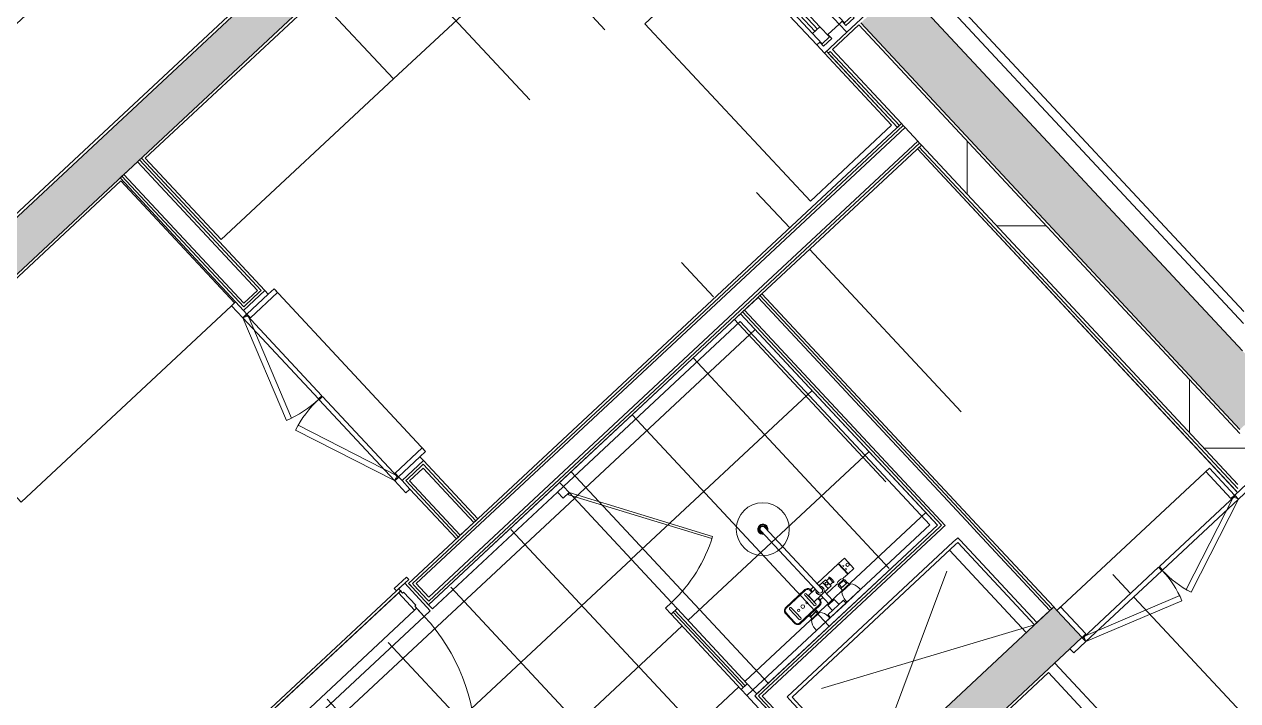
# Model space of a CAD drawing. Header units: millimetres. Extents: x -71377 to 516042, y -145869 to 441446.
# Drawn here: x 130022 to 134388, y 102139 to 104573 of the extents above; entities that cross this region are included whole.
import ezdxf

# ---------------------------------------------------------------- set-up
doc = ezdxf.new("R2010")
doc.units = ezdxf.units.MM
doc.header["$LTSCALE"] = 1000
doc.linetypes.add('_점선_S_', pattern=[1.6, 0.8, -0.8])
for name, color, linetype, lineweight in [('_ A-furn _', 6, 'Continuous', 5), ('A-door', 4, 'Continuous', 5), ('A-door-hdln', 8, 'Continuous', 5), ('A-ele-8', 8, 'Continuous', 5), ('A-fnsh', 5, 'Continuous', 5), ('A-fnsh-4', 4, 'Continuous', 5), ('A-furn', 6, 'Continuous', 5), ('A-glas', 5, 'Continuous', 5), ('A-hat', 251, 'Continuous', 5), ('A-insu', 251, 'Continuous', 5), ('A-wind', 4, 'Continuous', 5), ('A-wind-hdln', 8, 'Continuous', 5), ('A_cwall', 2, 'Continuous', 5), ('A_fnsh', 5, 'Continuous', 5), ('A_fnsh-4', 4, 'Continuous', 5), ('AA_발코니선', 4, '_점선_S_', 5), ('AA_오픈', 8, '_점선_S_', 5), ('AA_위생', 4, 'Continuous', 5), ('패밀리로 가져오기', 8, 'Continuous', 5)]:
    doc.layers.add(name, color=color, linetype=linetype, lineweight=lineweight)

# ---------------------------------------------------------------- blocks, each defined once
blk = doc.blocks.new('3D_수납가구 - 실선_ 대각선X-2428848-지반층 배치도')
at = {"layer": '_ A-furn _'}
for p, q in [((6.767919558114955e-14, 1049.999999999999), (500.0000000000005, 1049.999999999998)), ((0, 0), (6.767919558114955e-14, 1049.999999999999)), ((500.0000000000005, 1049.999999999998), (500.0000000000004, 0)), ((500.0000000000004, 0), (0, 0))]:
    blk.add_line(p, q, dxfattribs=at)
blk = doc.blocks.new('대장2_84A_1층_rvt-1-지반층 배치도')
at = {"layer": 'A-furn', "rotation": 133.0000012484756}
blk.add_blockref('3D_수납가구 - 실선_ 대각선X-2428848-지반층 배치도', (-132201.133573663, -162702.7847135678), dxfattribs=at)
blk = doc.blocks.new('3D_팬트리문 - _A_팬트리문_8X23-2183192-지반층 배치도')
at = {"layer": 'A-furn'}
for p, q in [((-24.12295168562667, 209.3080573302106), (-400.0000000000002, 72.49999999997092)), ((-393.1595971334881, 53.70614758425229), (-17.2825488191147, 190.514204914492)), ((-24.12295168562667, 209.3080573302106), (-17.28254881911468, 190.514204914492)), ((24.12295168562662, 209.3080573302312), (17.28254881911464, 190.5142049145126)), ((393.1595971334881, 53.70614758427283), (17.28254881911463, 190.5142049145126)), ((24.12295168562662, 209.3080573302312), (400.0000000000002, 72.49999999999157)), ((-460.0000000000002, 72.49999999999378), (-460.0000000000001, 52.49999999999527)), ((-401.0000000000143, 72.49999999999378), (-460.0000000000002, 72.49999999999378)), ((-460.0000000000001, 52.49999999999527), (-417.9999999999964, 52.49999999999527)), ((-418, 52.50000000000309), (-418, -52.49999999999687)), ((-400.0000000000002, 52.50000000000309), (-418, 52.50000000000309)), ((-401.0000000000143, 52.49999999999527), (-401.0000000000143, 72.49999999999378)), ((-2.000000000008276, 72.49999999999645), (-400.0000000000067, 72.49999999999648)), ((-400.0000000000067, 72.49999999999648), (-400.0000000000067, 55.50000000002271)), ((-400.0000000000002, 72.49999999997092), (-393.1595971334881, 53.70614758425229)), ((-400.0000000000067, 55.50000000002271), (-2.000000000008276, 55.50000000002271)), ((-382.0000000000002, 52.49999999999213), (-400.0000000000002, 52.49999999999213)), ((-400.0000000000002, -52.49999999999689), (-400.0000000000002, 52.50000000000309)), ((-382.0000000000002, -80.49999999999855), (-382.0000000000002, 52.49999999999213)), ((-2.000000000008276, 55.50000000002271), (-2.000000000008276, 72.49999999999645)), ((1.999999999991766, 72.49999999998906), (1.999999999991766, 55.5000000000249)), ((400.0000000000103, 72.49999999998907), (1.999999999991766, 72.49999999998906)), ((1.999999999991766, 55.5000000000249), (400.0000000000102, 55.50000000002488)), ((400.0000000000002, 52.49999999999889), (381.9999999999999, 52.49999999999893)), ((381.9999999999999, 52.49999999999893), (381.9999999999999, -80.49999999999679)), ((400.0000000000002, 72.49999999999157), (393.1595971334881, 53.70614758427283)), ((400.0000000000102, 55.50000000002488), (400.0000000000103, 72.49999999998907)), ((418, 52.49999999999145), (400.0000000000002, 52.49999999999145)), ((400.0000000000002, 52.49999999999145), (400.0000000000002, -52.49999999999687)), ((460.0000000000002, 72.50000000000308), (400.9999999999847, 72.50000000000308)), ((400.9999999999847, 72.50000000000308), (400.9999999999847, 52.50000000000096)), ((418, -52.49999999999683), (418, 52.49999999999145)), ((417.9999999999754, 52.50000000000096), (460.0000000000002, 52.50000000000096)), ((460.0000000000002, 52.50000000000096), (460.0000000000002, 72.50000000000308)), ((-418, -52.49999999999687), (-400.0000000000002, -52.49999999999689)), ((-400.0000000000002, -52.49999999999591), (-400.0000000000002, -80.49999999999858)), ((-400.0000000000002, -80.49999999999858), (-382.0000000000002, -80.49999999999855)), ((-400.0000000000002, -80.49999999999672), (400.0000000000002, -80.49999999999672)), ((381.9999999999999, -80.49999999999679), (400.0000000000002, -80.49999999999683)), ((400.0000000000002, -80.49999999999683), (400.0000000000002, -52.49999999999311)), ((400.0000000000002, -52.49999999999687), (418, -52.49999999999683))]:
    blk.add_line(p, q, dxfattribs=at)
for centre, radius, start, end in [((-400.0000000000103, 72.49999999999285), 400.0000000000021, 359.9999999999997, 19.99999999999577), ((399.999999999869, 72.49999999999022), 399.9999999998775, 160, 180)]:
    blk.add_arc(centre, radius, start, end, dxfattribs=at)
blk = doc.blocks.new('3D_세대_샤워부스문 - _A_샤워부스문_10x18-2140221-지반층 배치도')
at = {"layer": 'A-door'}
for p, q in [((83.34628195640356, 278.0717967697243), (87.34628195640352, 284.9999999999998)), ((551.0000000000006, 8.07179676972455), (83.34628195640356, 278.0717967697243)), ((555.0000000000006, 14.99999999999994), (87.34628195640349, 284.9999999999998)), ((551.0000000000006, 8.07179676972455), (555.0000000000006, 14.99999999999994))]:
    blk.add_line(p, q, dxfattribs=at)
at = {"layer": 'A-door-hdln'}
blk.add_arc((555.0000000000006, 14.99999999999994), 539.9999999999997, 150.0000000000001, 180, dxfattribs=at)
at = {"layer": 'AA_위생'}
for p, q in [((-384.9999999999988, 14.99999999999997), (-414.9999999999989, 14.99999999999997)), ((-414.9999999999989, 14.99999999999997), (-414.9999999999989, -14.99999999999997)), ((-384.9999999999988, -15.00000000000001), (-384.9999999999988, 14.99999999999997)), ((-384.9999999999993, 4.100726368502299), (-14.99999999999997, 4.100726368502327)), ((-384.9995698269572, 14.99999999999997), (-15.00000000000823, 15)), ((15.00000000000002, 15), (-15.00000000000001, 15)), ((-15.00000000000001, 15), (-15.00000000000002, -15)), ((15.00000000000001, -15), (15.00000000000002, 15)), ((585.0000000000005, 15.00000000000001), (555.0000000000005, 14.99999999999997)), ((555.0000000000005, 14.99999999999997), (555.0000000000005, -15.00000000000001)), ((585.0000000000005, -14.99999999999997), (585.0000000000005, 15.00000000000001)), ((-414.9999999999989, -14.99999999999997), (-384.9999999999988, -15.00000000000001)), ((-384.9999999999993, -4.100726368499727), (-14.99999999999997, -4.100726368499701)), ((-384.9995698269572, -14.99999999999997), (-15.00000000000823, -15)), ((-15.00000000000002, -15), (15.00000000000001, -15)), ((555.0000000000005, -15.00000000000001), (585.0000000000005, -14.99999999999997))]:
    blk.add_line(p, q, dxfattribs=at)
blk = doc.blocks.new('2D_세대_샤워수전_레인형_ - 샤워수전_레인형__dwg-1840169-지반층 배치도')
at = {"layer": '패밀리로 가져오기'}
for p, q in [((-11.30000000001743, 402.7209829994827), (-11.30000000001743, 394.3513951962814)), ((11.2999999999884, 402.7209829994827), (11.29999999998836, 394.3513951962814)), ((132.3336640830094, 135.8981898803904), (37.33366408306757, 135.8981898803904)), ((132.3336640830094, 132.8981898803904), (37.33366408306755, 132.8981898803904)), ((-57.08702653672662, 109.3981898803904), (-55.36840286268851, 109.3981898803904)), ((-54.38238956552231, 87.23152321338421), (-54.3823895655223, 106.5648565468728)), ((-52.41036297110257, 106.8981898803904), (-40.99999999999999, 106.8981898803904)), ((-41, 82.39818988039045), (-40.99999999999999, 111.3981898803904)), ((-40.50000000000001, 111.8981898803904), (-9.449999999924318, 111.8981898803904)), ((-38.99999999999999, 97.56949525178061), (-38.99999999999999, 99.56949525186792)), ((-28.99999999999999, 99.56949525186792), (-28.99999999999999, 97.56949525178061)), ((-13.99999999999999, 103.5502572282858), (-14, 90.24612253249506)), ((22.3670345360006, 121.8981898803904), (9.500000000000014, 121.8981898803904)), ((14, 103.5502572282858), (14.00000000000002, 90.24612253249506)), ((22.33366408306756, 120.8981898803904), (22.33366408306757, 111.8981898803904)), ((25.33366408300934, 120.8981898803904), (25.33366408300935, 111.8981898803904)), ((-61.90114543359959, 65.70000000018626), (-89.90114543371601, 65.70000000018626)), ((-88.79376077602501, 66.89664543507388), (-62.35276077591697, 66.89664543507388)), ((-88.79376077602501, 65.89664543507388), (-62.35276077591698, 65.89664543507388)), ((-86.85114543361124, 51.39999999987777), (-86.85114543361124, 65.70000000018626)), ((-85.85114543361122, 50.39999999987777), (-85.85114543361124, 51.39999999987778)), ((-65.85114543361125, 50.39999999987778), (-65.85114543361124, 51.39999999987778)), ((-64.85114543361124, 51.39999999987777), (-64.85114543361124, 65.70000000018625)), ((-9.499999999999993, 71.89818988039043), (-58.35276077591696, 71.89818988039042)), ((-57.08702653672662, 84.39818988039043), (-55.36840286268851, 84.39818988039043)), ((-52.41036297110259, 86.89818988039042), (-40.99999999999999, 86.89818988039042)), ((-9.499999999999998, 38.5), (-9.500000000000002, 84.65074116628968)), ((9.500000000000004, 38.5), (9.500000000000005, 84.65074116628968)), ((22.36703453600058, 71.89818988039042), (9.500000000000002, 71.89818988039043)), ((22.33366408306756, 72.89818988039042), (22.33366408306756, 81.89818988039042)), ((25.33366408300936, 72.89818988039042), (25.33366408300936, 81.89818988039043)), ((132.3336640830094, 60.89818988039043), (37.33366408306756, 60.8981898803904)), ((132.3336640830094, 57.89818988039043), (37.33366408306757, 57.8981898803904)), ((63.14885456638876, 51.39999999987775), (63.14885456638876, 57.89818988039041)), ((64.14885456638876, 50.39999999987776), (64.14885456638876, 51.39999999987775)), ((84.14885456638876, 50.39999999987776), (84.14885456638876, 51.39999999987776)), ((85.14885456638876, 51.39999999987776), (85.14885456638875, 57.89818988039041)), ((-97.05114543371019, 40.00000000000001), (-54.651145433716, 40)), ((37.00000000000001, 14), (-37, 13.99999999999999)), ((95.34885456628399, 39.99999999999999), (52.94885456628981, 39.99999999999999))]:
    blk.add_line(p, q, dxfattribs=at)
at = {"layer": '패밀리로 가져오기', "flags": 128}
for points in [[(-9.49999999999999, 96.89818988039043), (-9.500000000000005, 156.4406407167844), (-9.500000000000005, 398.536189097882)], [(9.500000000000005, 96.89818988039042), (9.49999999999999, 156.4406407167844), (9.500000000000039, 398.536189097882)], [(-9.49999999999998, 121.8981898803904), (-113.3511454336112, 121.8981898803904), (-113.3511454336112, 71.89818988039043), (-92.79376077611232, 71.89818988039043)], [(-9.449999999924326, 81.89818988039042), (-26.99999999999999, 81.8981898803904), (-27, 111.8981898803904)], [(9.499999999999998, 111.8981898803904), (43.01499999998487, 111.8981898803904), (43.01499999998489, 81.89818988039042), (9.50000000000001, 81.8981898803904)], [(43.83366408300935, 71.89818988039042), (43.83366408300936, 96.89818988039043), (43.83366408300937, 121.8981898803904)], [(51.83366408300936, 71.89818988039042), (51.83366408300935, 96.89818988039042), (51.83366408300937, 121.8981898803904)], [(117.8336640830676, 71.8981898803904), (117.8336640830676, 96.89818988039042), (117.8336640830676, 121.8981898803904)], [(125.8336640830094, 71.8981898803904), (125.8336640830094, 96.89818988039042), (125.8336640830094, 121.8981898803904)], [(144.3336640830676, 72.8981898803904), (144.3336640830676, 96.89818988039042), (144.3336640830676, 120.8981898803904)], [(147.3336640830094, 72.8981898803904), (147.3336640830094, 96.89818988039043), (147.3336640830094, 120.8981898803904)], [(-91.85114543361125, 40.00000000000001), (-91.85114543361125, 50.39999999987778), (-59.85114543361124, 50.39999999987777), (-59.85114543361123, 40.00000000000001)], [(-88.79376077602501, 65.70000000018625), (-88.79376077602501, 67.89664543507388), (-62.35276077591698, 67.89664543507388), (-62.35276077591698, 65.70000000018626)], [(-29, 81.89818988039042), (-26.99999999999999, 81.8981898803904), (-40.5, 81.89818988039042)], [(90.14885456638876, 57.89818988039042), (90.14885456638876, 51.39999999987776), (58.14885456638877, 51.39999999987777), (58.14885456638876, 57.89818988039041)], [(90.14885456638876, 39.99999999999999), (90.14885456638876, 50.39999999987776), (58.14885456638877, 50.39999999987777), (58.14885456638876, 39.99999999999999)], [(-108.8511454336112, 8), (-108.8511454336112, 0), (-42.85114543361124, 0), (-42.85114543361124, 8.000000000000007)], [(38, 13), (38, 0), (-38, 0), (-38, 13)], [(16, 14), (16, 38.5), (-16, 38.5), (-16, 14)], [(107.1488545663888, 7.999999999999992), (107.1488545663888, 0), (41.14885456638876, 0), (41.14885456638876, 7.999999999999994)]]:
    blk.add_lwpolyline(points, dxfattribs=at)
for points in [[(-114.8511454336113, 71.89818988039042), (-114.8511454336113, 121.8981898803904), (-143.3511454336112, 121.8981898803904), (-143.3511454336112, 71.89818988039043)], [(-122.2066063033999, 102.8981898803904), (-121.2066063033999, 106.8981898803904), (-120.2066063035163, 102.8981898803904)], [(-122.2066063033999, 90.89818988039043), (-121.2066063033999, 86.89818988039043), (-120.2066063035163, 90.89818988039043)], [(-91.85114543361125, 64.20000000018626), (-91.85114543361125, 51.39999999987778), (-59.85114543361124, 51.39999999987778), (-59.85114543361124, 64.20000000018628), (-61.35114543361123, 65.70000000018625), (-90.35114543361125, 65.70000000018626)]]:
    blk.add_lwpolyline(points, close=True, dxfattribs=at)
at = {"layer": '패밀리로 가져오기'}
for centre, radius in [((0, 398.536189097882), 95.25000000000013), ((-135.8999999999942, 96.89818988039045), 5.999999999999983), ((-33.99999999999999, 99.56949525186793), 4.999999999999985), ((64.83366408300935, 96.89818988039043), 4.000000000000017), ((84.83366408300935, 96.89818988039043), 6.500000000000015), ((104.8336640830094, 96.89818988039043), 4)]:
    blk.add_circle(centre, radius, dxfattribs=at)
for centre, radius, start, end in [((0, 398.536189097882), 18.19999999999983, 301.4650270673162, 238.5349729326834), ((0, 398.536189097882), 17.49999999999998, 302.8783495663758, 237.1216504336238), ((0, 398.536189097882), 15.30000000000021, 308.3829858277738, 231.6170141722258), ((0, 398.536189097882), 12.04999999999929, 322.0345389630933, 217.9654610369061), ((0, 398.536189097882), 9.500000000001839, 1.717499527990299e-13, 180.0000000000005), ((37.33366408306756, 120.8981898803904), 14.99999999999997, 89.9999999999999, 180.0000000000001), ((37.33366408306756, 120.8981898803904), 11.99999999999999, 90.00000000000001, 180.0000000000001), ((132.3336640830094, 120.8981898803904), 15.00000000000002, 359.9999999999996, 90.00000000000006), ((132.3336640830094, 120.8981898803904), 12.00000000000004, 359.9999999999996, 90.0000000000001), ((-116.3521201349213, 121.4142662723898), 3.000974701191495, 300.0000000112149, 0), ((3.837106612802019, 96.89818988039043), 62.99999999999998, 169.310655567037, 190.6893444329626), ((-57.08702653672661, 108.3981898803904), 0.9999999999999991, 90.0000000000002, 169.3106555670361), ((-55.36840286268851, 108.3981898803904), 1.000000000000002, 9.594068217683, 90), ((-52.41036297110259, 108.8981898803904), 2, 189.5940682176832, 270.0000000000002), ((-40.5, 111.3981898803904), 0.4999999999999915, 90.0000000000004, 180.0000000000004), ((-33.99999999999999, 97.56949525178061), 4.999999999999886, 180.0000000000003, 359.9999999999996), ((0, 96.89818988039043), 15.50000000000069, 127.7997224254523, 52.20027757454736), ((0, 96.89818988039043), 9.500000000000021, 180.0000000000004, 359.9999999999996), ((47.83366408300938, 121.8981898803904), 3.999999999999993, 0, 180), ((121.8336640830676, 121.8981898803904), 3.99999999999998, 359.9999999999994, 180.0000000000002), ((-116.3521201349213, 72.38211348789629), 3.000974701191495, 0, 59.99999998878535), ((-92.79376077611232, 67.89818988039043), 3.999999999999993, 359.9999999999996, 89.9999999999999), ((-75.57837394121454, 50.88423799347949), 25.64525022496746, 58.48632316222375, 120.9379798025123), ((-58.35276077591696, 67.89818988039042), 4, 90.00000000000001, 180), ((-57.08702653672662, 85.39818988039042), 1.000000000000004, 190.6893444329631, 270.0000000000009), ((-55.36840286268852, 85.39818988039042), 0.9999999999999966, 269.9999999999998, 350.4059317823167), ((-52.41036297110259, 84.89818988039042), 1.999999999999993, 89.9999999999998, 170.405931782317), ((-40.5, 82.39818988039043), 0.5, 180, 269.9999999999996), ((37.33366408306757, 72.89818988039042), 15.00000000000001, 180.0000000000003, 270.0000000000001), ((37.33366408306757, 72.89818988039042), 12.00000000000003, 180.0000000000003, 270), ((47.83366408300936, 71.89818988039042), 4.000000000000001, 180.0000000000001, 359.9999999999996), ((121.8336640830676, 71.8981898803904), 4.000000000000007, 180.0000000000003, 359.9999999999996), ((132.3336640830094, 72.89818988039042), 15, 269.9999999999999, 5.724998426634331e-14), ((132.3336640830094, 72.89818988039042), 11.99999999999997, 269.9999999999999, 0), ((-51.65353735370444, 5.084007020574064), 57.27189000825901, 142.4355662199818, 177.0815288274644), ((-100.048753513518, 5.084007020574068), 57.27189000825894, 2.918471172535622, 37.56443378001811), ((-37, 13), 0.9999999999999978, 89.9999999999998, 180.0000000000002), ((37, 13), 0.9999999999999957, 359.9999999999996, 89.9999999999999), ((98.34646264629555, 5.084007020574052), 57.271890008259, 142.4355662199818, 177.0815288274644), ((49.95124648648198, 5.08400702057406), 57.27189000825894, 2.918471172535612, 37.5644337800181)]:
    blk.add_arc(centre, radius, start, end, dxfattribs=at)
blk = doc.blocks.new('2D_세대_샤워수전_레인형_ - 2D_세대_샤워수전_레인형_-1840170-지반층 배치도')
blk.add_blockref('2D_세대_샤워수전_레인형_ - 샤워수전_레인형__dwg-1840169-지반층 배치도', (0, 0))
blk = doc.blocks.new('3D_수납가구 - 실선_ 대각선X-2308846-지반층 배치도')
at = {"layer": '_ A-furn _'}
for p, q in [((6.767919558114955e-14, 1049.999999999935), (600.0000000000015, 1049.999999999935)), ((600.0000000000015, 1049.999999999935), (600.0000000000015, -3.383959779057477e-14)), ((0, 0), (0, 1034.99999999521)), ((600.0000000000015, -3.383959779057477e-14), (0, 0))]:
    blk.add_line(p, q, dxfattribs=at)
blk = doc.blocks.new('3D_수납가구 - 실선_ 대각선X-2308847-지반층 배치도')
at = {"layer": '_ A-furn _'}
for p, q in [((0, 847.5000000000068), (399.9999999999999, 847.5000000000069)), ((0, 0), (0, 847.5000000000068)), ((399.9999999999999, 847.5000000000069), (399.9999999999999, 0)), ((400, 0), (0, 0))]:
    blk.add_line(p, q, dxfattribs=at)
blk = doc.blocks.new('3D_수납가구 - 실선_ 대각선X-V24-지반층 배치도')
at = {"layer": '_ A-furn _'}
for p, q in [((-6.767919558114955e-14, 872.5000000000201), (399.9999999999999, 872.5000000000202)), ((0, 0), (-6.767919558114955e-14, 872.5000000000201)), ((399.9999999999999, 872.5000000000202), (399.9999999999999, 517.5000000049671)), ((400, 0), (0, 0))]:
    blk.add_line(p, q, dxfattribs=at)
blk = doc.blocks.new('3D_수납가구 - 실선_ 대각선X-2308849-지반층 배치도')
at = {"layer": '_ A-furn _'}
for p, q in [((6.767919558114955e-14, 797.4999999999825), (399.9999999999999, 797.4999999999825)), ((0, 0), (6.767919558114955e-14, 797.4999999999825)), ((399.9999999999999, 797.4999999999825), (399.9999999999999, 0)), ((400, 0), (0, 0))]:
    blk.add_line(p, q, dxfattribs=at)
blk = doc.blocks.new('3D_주방_아일랜드식탁 - _A_주방_아일랜드_11X7-1959760-지반층 배치도')
at = {"layer": 'A-furn'}
for p, q in [((-348.8351833566197, 163.4132399146711), (751.16481664338, 163.4130656329214)), ((-348.8351833566197, -536.5868153540558), (-348.8351833566197, 163.4132399146711)), ((751.16481664338, 163.4130656329214), (751.16481664338, -536.5868153540557)), ((751.16481664338, -536.5868153540557), (-348.8351833566197, -536.5868153540558))]:
    blk.add_line(p, q, dxfattribs=at)
blk = doc.blocks.new('세대외여닫이문 - _A_ABS_7_5X21_욕실2-2322978-지반층 배치도')
at = {"layer": 'A-door'}
for p, q in [((-395.0000000000334, 74.4999999999901), (-335.0000000000362, 74.49999999999031)), ((-395.0000000000333, 62.49999999999012), (-395.0000000000334, 74.4999999999901)), ((-335.0000000000361, 62.49999999999029), (-395.0000000000333, 62.49999999999012)), ((-375.0000000000083, 62.49999999999005), (-345.0000000000246, 62.49999999999007)), ((-375.0000000000083, -72.50000000000986), (-375.0000000000083, 62.49999999999005)), ((-345.0000000000246, 62.49999999999007), (-345.0000000000246, 42.49999999996983)), ((-345.0000000000247, 42.49999999996912), (-345.0000000000247, 52.49999999996742)), ((-345.0000000000247, 52.49999999996742), (-335.0000000000133, 52.49999999996744)), ((-335.0000000000362, 74.49999999999031), (-335.0000000000361, 62.49999999999029)), ((-335.0000000000133, 52.49999999996744), (-335.0000000000133, -32.50000000000955)), ((334.9999999999766, 74.49999999999244), (394.9999999999793, 74.49999999999264)), ((334.9999999999767, 62.49999999999248), (334.9999999999766, 74.49999999999244)), ((394.9999999999793, 62.49999999999266), (334.9999999999767, 62.49999999999248)), ((334.9999999999918, 52.49999999996742), (344.9999999999886, 52.49999999996742)), ((334.9999999999918, -32.50000000000955), (334.9999999999918, 52.49999999996742)), ((344.9999999999886, 62.49999999999005), (374.9999999999916, 62.49999999999005)), ((344.9999999999886, 42.49999999996782), (344.9999999999886, 62.49999999999005)), ((344.9999999999886, 52.49999999996742), (344.9999999999886, 42.49999999996744)), ((374.9999999999916, 62.49999999999005), (374.9999999999916, -72.50000000000988)), ((374.9999999999916, 52.49999999994211), (419.9999999999917, 52.49999999994211)), ((374.9999999999916, -72.50000000000988), (374.9999999999916, 52.49999999994211)), ((394.9999999999793, 74.49999999999264), (394.9999999999793, 62.49999999999266)), ((-350.0000000000221, 42.49999999996983), (-350.0000000000221, -22.50000000002964)), ((-345.0000000000246, 42.49999999996983), (-350.0000000000221, 42.49999999996983)), ((-350.0000000000214, 42.49999999996912), (-345.0000000000247, 42.49999999996912)), ((-350.0000000000214, -22.50000000002967), (-350.0000000000214, 42.49999999996912)), ((344.9999999999886, 42.49999999996744), (349.9999999999886, 42.49999999996743)), ((349.9999999999882, 42.4999999999678), (344.9999999999886, 42.49999999996782)), ((349.9999999999886, 42.49999999996743), (349.9999999999886, -22.50000000002967)), ((349.9999999999882, -22.5000000000297), (349.9999999999882, 42.4999999999678)), ((-350.0000000000221, -22.50000000002964), (-345.0000000000246, -22.50000000002957)), ((-345.0000000000247, -22.50000000002964), (-350.0000000000214, -22.50000000002967)), ((-345.0000000000246, -22.50000000002957), (-345.0000000000247, -72.50000000000985)), ((-345.0000000000247, -32.50000000000956), (-345.0000000000247, -22.50000000002964)), ((-335.0000000000133, -32.50000000000955), (-345.0000000000247, -32.50000000000956)), ((344.9999999999886, -32.50000000000953), (334.9999999999918, -32.50000000000955)), ((344.9999999999887, -22.50000000002964), (344.9999999999886, -32.50000000000953)), ((349.9999999999886, -22.50000000002967), (344.9999999999887, -22.50000000002964)), ((344.9999999999887, -22.50000000002964), (349.9999999999882, -22.5000000000297)), ((344.9999999999886, -72.50000000000986), (344.9999999999887, -22.50000000002964)), ((-345.0000000000247, -72.50000000000985), (-375.0000000000083, -72.50000000000986)), ((305.1522120763183, -69.01377029010321), (245.0147495804331, -756.3881119734076)), ((344.9999999999881, -72.50000000000956), (284.8625375041028, -759.874341683314)), ((305.1522120763183, -69.01377029010321), (344.9999999999881, -72.50000000000956)), ((374.9999999999916, -72.50000000000988), (344.9999999999886, -72.50000000000986)), ((419.9999999999917, -72.50000000000988), (374.9999999999916, -72.50000000000988)), ((245.0147495804331, -756.3881119734076), (284.8625375041028, -759.874341683314))]:
    blk.add_line(p, q, dxfattribs=at)
at = {"layer": 'A-door-hdln'}
for p, q in [((-345.0000000000246, 42.49999999996983), (-345.0000000000246, 62.49999999999007)), ((-335.0000000000133, 52.49999999996744), (-345.0000000000247, 52.49999999996742)), ((-335.0000000000361, 62.49999999999278), (334.9999999999767, 62.49999999999276)), ((-335.0000000000136, 52.49999999996746), (334.9999999999917, 52.49999999996742)), ((344.9999999999886, 52.49999999996742), (334.9999999999918, 52.49999999996742)), ((344.9999999999886, 62.49999999999007), (344.9999999999886, 42.49999999996782)), ((344.9999999999886, 42.49999999996744), (344.9999999999886, 52.49999999996742)), ((419.9999999999917, -72.50000000000988), (374.9999999999916, 52.49999999994215)), ((-350.0000000000221, 42.49999999996983), (-345.0000000000246, 42.49999999996983)), ((-345.0000000000247, 42.49999999996912), (-350.0000000000214, 42.49999999996912)), ((349.9999999999886, 42.49999999996743), (344.9999999999886, 42.49999999996744)), ((344.9999999999886, 42.49999999996782), (349.9999999999882, 42.4999999999678)), ((-345.0000000000246, -22.50000000002957), (-350.0000000000221, -22.50000000002964)), ((-350.0000000000214, -22.50000000002967), (-345.0000000000247, -22.50000000002964)), ((-345.0000000000246, -32.50000000000953), (-345.0000000000246, -22.50000000002957)), ((-345.0000000000247, -22.50000000002964), (-345.0000000000247, -32.50000000000956)), ((-345.0000000000247, -72.50000000000988), (-345.0000000000247, -32.50000000000956)), ((-345.0000000000247, -32.50000000000956), (-335.0000000000133, -32.50000000000955)), ((-335.0000000000139, -32.49999999999351), (334.9999999999916, -32.49999999999349)), ((334.9999999999918, -32.50000000000955), (344.9999999999886, -32.50000000000953)), ((344.9999999999887, -22.50000000002964), (349.9999999999886, -22.50000000002967)), ((344.9999999999886, -32.50000000000953), (344.9999999999887, -22.50000000002964)), ((344.9999999999887, -22.50000000002964), (344.9999999999886, -32.50000000000953)), ((349.9999999999882, -22.5000000000297), (344.9999999999887, -22.50000000002964)), ((344.9999999999886, -32.50000000000953), (344.9999999999886, -72.50000000000986)), ((-345.0000000000246, -72.50000000000607), (344.9999999999886, -72.50000000000608)), ((192.2155271147412, -671.4631915612084), (207.90356080932, -492.1481459046944)), ((207.90356080932, -492.1481459046944), (227.8274547711548, -493.8912607596475)), ((227.8274547711548, -493.8912607596475), (213.8825359315292, -653.2824124543267)), ((347.370818542164, -504.3499498893667), (333.4258997025385, -663.741101584046)), ((367.2947125039989, -506.0930647443199), (347.370818542164, -504.3499498893667)), ((351.6066788094202, -685.4081104008338), (367.2947125039989, -506.0930647443197)), ((213.8825359315292, -653.2824124543267), (243.7683768742816, -655.8970847367564)), ((240.2821471643752, -695.7448726604264), (245.5114917292347, -635.9731907749217)), ((245.5114917292347, -635.9731907749217), (255.4734387101522, -636.8447482023984)), ((255.4734387101523, -636.8447482023983), (250.2440941452927, -696.6164300879028)), ((295.3212266338219, -640.3309779123045), (290.0918820689624, -700.1026597978092)), ((305.2831736147394, -641.2025353397812), (295.3212266338219, -640.3309779123047)), ((300.0538290498799, -700.974217225286), (305.2831736147393, -641.2025353397811)), ((242.0252620193285, -675.8209786985913), (192.2155271147412, -671.4631915612082)), ((250.2440941452927, -696.6164300879028), (240.2821471643752, -695.7448726604264)), ((301.796943904833, -681.0503232634509), (351.6066788094202, -685.4081104008338)), ((333.4258997025385, -663.741101584046), (303.5400587597861, -661.1264293016162)), ((290.0918820689624, -700.1026597978092), (300.0538290498799, -700.974217225286))]:
    blk.add_line(p, q, dxfattribs=at)
blk.add_arc((344.9999999999881, -72.50000000000969), 690.0000000000007, 179.9999999999999, 264.9999999999996, dxfattribs=at)
blk = doc.blocks.new('3D_팬트리문 - _A_팬트리문_7_5X23-2145589-지반층 배치도')
at = {"layer": 'A-furn'}
for p, q in [((-22.61526720527485, 198.2575537470681), (-375.0000000000001, 69.99999999996842)), ((-368.1595971334881, 51.20614758424975), (-15.77486433876283, 179.4637013313495)), ((-22.61526720527485, 198.2575537470681), (-15.77486433876288, 179.4637013313495)), ((22.6152672052749, 198.2575537470894), (15.77486433876293, 179.4637013313707)), ((368.1595971334881, 51.20614758427104), (15.7748643387629, 179.4637013313707)), ((22.6152672052749, 198.2575537470894), (375.0000000000001, 69.99999999998973)), ((-435.0000000000002, 69.9999999999938), (-435.0000000000002, 49.99999999999527)), ((-376.0000000000142, 69.999999999992), (-435.0000000000002, 69.9999999999938)), ((-435.0000000000002, 49.99999999999527), (-376.0000000000142, 49.99999999999527)), ((-376.0000000000142, 49.99999999999527), (-376.0000000000142, 69.999999999992)), ((-2.000000000008276, 69.99999999999334), (-375.0000000000067, 69.99999999999336)), ((-375.0000000000067, 69.99999999999336), (-375.0000000000067, 53.00000000001959)), ((-375.0000000000001, 69.99999999996842), (-368.1595971334881, 51.20614758424975)), ((-375.0000000000067, 53.00000000001959), (-2.000000000008276, 53.00000000001959)), ((-375.0000000000001, 49.99999999999212), (-375, -82.9999999999985)), ((-357.0000000000003, 49.99999999999216), (-375.0000000000001, 49.99999999999212)), ((-357.0000000000003, -82.99999999999852), (-357.0000000000003, 49.99999999999216)), ((-2.000000000008276, 53.00000000001959), (-2.000000000008276, 69.99999999999334)), ((1.999999999991762, 69.99999999998593), (1.999999999991758, 53.00000000002177)), ((375.0000000000102, 69.99999999998595), (1.999999999991762, 69.99999999998593)), ((1.999999999991758, 53.00000000002177), (375.0000000000102, 53.00000000002183)), ((375.0000000000002, 49.99999999999896), (357, 49.99999999999896)), ((357, 49.99999999999896), (357, -82.99999999999675)), ((375.0000000000001, 69.99999999998973), (368.1595971334881, 51.20614758427104)), ((375.0000000000102, 53.00000000002183), (375.0000000000102, 69.99999999998595)), ((375.0000000000002, -82.99999999999676), (375.0000000000002, 49.99999999999896)), ((435.0000000000002, 70.0000000000031), (375.9999999999847, 70.00000000000308)), ((375.9999999999847, 70.00000000000308), (375.9999999999846, 50.00000000000088)), ((375.9999999999846, 50.00000000000088), (435.0000000000003, 50.00000000000102)), ((435.0000000000003, 50.00000000000102), (435.0000000000002, 70.0000000000031)), ((-375, -82.9999999999985), (-357.0000000000003, -82.99999999999852)), ((-375.0000000000002, -82.99999999999667), (375, -82.99999999999665)), ((357, -82.99999999999675), (375.0000000000002, -82.99999999999676))]:
    blk.add_line(p, q, dxfattribs=at)
for centre, radius, start, end in [((-375.0000000000102, 69.99999999999085), 375.0000000000022, 4.342517325091504e-15, 19.99999999999578), ((374.9999999998687, 69.99999999998847), 374.9999999998772, 160, 180)]:
    blk.add_arc(centre, radius, start, end, dxfattribs=at)
blk = doc.blocks.new('미서기창__이중창_ - _A_PW_9X11-2151469-지반층 배치도')
at = {"layer": 'A-glas'}
for p, q in [((24.99999999889611, 95.99999999996952), (369.9999999990006, 95.99999999996949)), ((-370.0000000012257, 55.99999999998192), (-25.00000000112713, 55.99999999998192)), ((-370.0000000012256, 44.00000000005395), (-25.00000000112713, 44.00000000005395)), ((24.99999999889611, 84.00000000004154), (369.9999999990006, 84.00000000004157)), ((24.99999999889615, -13.99999999996751), (369.9999999990026, -13.99999999996751)), ((24.99999999889615, -25.99999999989548), (369.9999999990026, -25.99999999989548)), ((-370.0000000012242, -53.99999999995842), (-25.00000000112714, -53.99999999995842)), ((-370.0000000012242, -66.00000000002332), (-25.00000000112714, -66.0000000000233))]:
    blk.add_line(p, q, dxfattribs=at)
at = {"layer": 'A-wind'}
for p, q in [((-450.0000000000074, 14.99999999997392), (-450.0000000000074, 155.0000000000081)), ((-450.0000000000074, 155.0000000000081), (-409.9999999986561, 155.0000000000081)), ((-409.9999999986561, 155.0000000000081), (-409.9999999986561, 70.00000000007938)), ((410.0000000008582, 155.0000000000081), (449.9999999999922, 155.0000000000081)), ((410.0000000008582, 110.0000000000703), (410.0000000008582, 155.0000000000081)), ((449.9999999999922, 155.0000000000081), (449.9999999999922, 14.99999999997392)), ((-25.00000000112717, 108.0000000000361), (24.9999999988961, 108.0000000000361)), ((-25.00000000112716, 72.00000000094522), (-25.00000000112717, 108.0000000000361)), ((24.9999999988961, 108.0000000000361), (24.99999999889611, 72.00000000094522)), ((369.9999999990006, 108.0000000000361), (419.999999999024, 108.0000000000361)), ((369.9999999990006, 72.0000000009452), (369.9999999990006, 108.0000000000361)), ((429.9999999989178, 110.0000000000703), (410.0000000008582, 110.0000000000703)), ((419.999999999024, 108.0000000000361), (419.999999999024, 72.00000000094522)), ((429.9999999989178, 70.00000000104963), (429.9999999989178, 110.0000000000703)), ((-409.9999999986561, 70.00000000007938), (-430.0000000011426, 70.00000000007938)), ((-430.0000000011426, 70.00000000007938), (-430.0000000011426, 30.00000000009176)), ((-420.0000000012491, 68.0000000000485), (-370.0000000012256, 68.0000000000485)), ((-420.0000000012491, 31.99999999998741), (-420.0000000012491, 68.0000000000485)), ((-370.0000000012256, 68.0000000000485), (-370.0000000012256, 31.99999999998738)), ((24.99999999889611, 72.00000000094522), (-25.00000000112716, 72.00000000094522)), ((-25.00000000112716, 68.0000000000485), (24.99999999889613, 68.0000000000485)), ((-25.00000000112716, 31.99999999998738), (-25.00000000112716, 68.0000000000485)), ((24.99999999889613, 68.0000000000485), (24.99999999889613, 31.99999999998738)), ((419.999999999024, 72.00000000094522), (369.9999999990006, 72.0000000009452)), ((410.0000000003047, 14.99999999997392), (410.0000000003047, 70.00000000104963)), ((410.0000000003047, 70.00000000104963), (429.9999999989178, 70.00000000104963)), ((-409.9999999986549, 14.99999999997392), (-450.0000000000074, 14.99999999997392)), ((-450.0000000000074, 14.99999999997392), (-450.0000000000074, -94.99999999999167)), ((-430.0000000011426, 30.00000000009176), (-409.9999999986549, 30.00000000009179)), ((-370.0000000012256, 31.99999999998738), (-420.0000000012491, 31.99999999998741)), ((-409.9999999986549, 30.00000000009179), (-409.9999999986549, 14.99999999997392)), ((-409.9999999986549, -39.99999999999626), (-409.9999999986549, 14.99999999997392)), ((24.99999999889613, 31.99999999998738), (-25.00000000112716, 31.99999999998738)), ((449.9999999999922, 14.99999999997392), (410.0000000003047, 14.99999999997392)), ((410.0000000003047, -5.346656450910814e-12), (410.0000000003047, 14.99999999997392)), ((449.9999999999922, 14.99999999997392), (449.9999999999922, -94.9999999999917)), ((-430.0000000011415, -79.99999999998546), (-430.0000000011415, -39.99999999999626)), ((-430.0000000011415, -39.99999999999626), (-409.9999999986549, -39.99999999999626)), ((-420.0000000012479, -42.00000000003042), (-370.0000000012242, -42.00000000003045)), ((-420.0000000012478, -77.99999999995124), (-420.0000000012479, -42.00000000003042)), ((-370.0000000012242, -42.00000000003045), (-370.0000000012242, -77.99999999995127)), ((-25.00000000112713, -1.999999999900937), (24.99999999889615, -1.999999999900937)), ((-25.00000000112713, -37.99999999996206), (-25.00000000112713, -1.999999999900937)), ((24.99999999889615, -37.99999999996206), (-25.00000000112713, -37.99999999996206)), ((-25.00000000112713, -42.00000000003045), (24.99999999889615, -42.00000000003045)), ((-25.00000000112714, -77.99999999995127), (-25.00000000112713, -42.00000000003045)), ((24.99999999889615, -1.999999999900937), (24.99999999889615, -37.99999999996206)), ((24.99999999889615, -42.00000000003045), (24.99999999889615, -77.99999999995127)), ((369.9999999990025, -1.999999999900937), (419.9999999990255, -1.999999999900937)), ((369.9999999990026, -37.99999999996206), (369.9999999990025, -1.999999999900937)), ((419.9999999990256, -37.99999999996209), (369.9999999990026, -37.99999999996206)), ((430.0000000000282, -5.380496048701389e-12), (410.0000000003047, -5.346656450910814e-12)), ((410.0000000003059, -94.99999999999167), (410.0000000003058, -39.99999999999618)), ((410.0000000003058, -39.99999999999618), (430.0000000000282, -39.99999999999626)), ((419.9999999990255, -1.999999999900937), (419.9999999990256, -37.99999999996209)), ((430.0000000000282, -39.99999999999626), (430.0000000000282, -5.380496048701389e-12)), ((-409.9999999986539, -79.99999999998546), (-430.0000000011415, -79.99999999998546)), ((-370.0000000012242, -77.99999999995127), (-420.0000000012478, -77.99999999995124)), ((-409.9999999986539, -94.99999999999163), (-409.9999999986539, -79.99999999998546)), ((24.99999999889615, -77.99999999995127), (-25.00000000112714, -77.99999999995127)), ((-450.0000000000074, -94.99999999999167), (-409.9999999986539, -94.99999999999163)), ((449.9999999999922, -94.9999999999917), (410.0000000003059, -94.99999999999167))]:
    blk.add_line(p, q, dxfattribs=at)
at = {"layer": 'A-wind-hdln'}
for p, q in [((-6.463363177999782e-12, 255.0000000010282), (-6.480282976895069e-12, -195.0000000000113)), ((-409.9999999986561, 155.0000000000081), (410.0000000008582, 155.0000000000081)), ((24.9999999988961, 108.0000000000361), (369.9999999990006, 108.0000000000361)), ((-370.0000000012256, 68.0000000000485), (-25.00000000112713, 68.0000000000485)), ((24.99999999889611, 72.00000000094522), (369.9999999990006, 72.0000000009452)), ((410.0000000003047, 14.99999999997392), (-409.9999999986549, 14.99999999997392)), ((-370.0000000012256, 31.99999999998738), (-25.00000000112713, 31.99999999998738)), ((-370.0000000012242, -42.00000000003045), (-25.00000000112713, -42.00000000003045)), ((24.99999999889615, -1.999999999900937), (369.9999999990025, -1.999999999900937)), ((24.99999999889615, -37.99999999996206), (369.9999999990026, -37.99999999996206)), ((-370.0000000012242, -77.99999999995127), (-25.00000000112713, -77.99999999995127)), ((410.0000000003059, -94.99999999999167), (-409.9999999986538, -94.9999999999917))]:
    blk.add_line(p, q, dxfattribs=at)
blk = doc.blocks.new('대장2_59A_1층_rvt-1-지반층 배치도')
at = {"layer": 'A-hat'}
h = blk.add_hatch(dxfattribs=at)
h.set_pattern_fill('FP_55', color=256, style=0, pattern_type=2)
h.set_pattern_definition([(0, (-96985.918, -23353.236), (0, 800), []), (270, (-96985.918, -23353.236), (800, 4.898587196589413e-14), [])])
h.paths.add_polyline_path([(-128566.5755316712, -164386.2893436553), (-128471.4995523926, -164297.6295547755), (-129930.9760770298, -162732.5326651125), (-130026.0520563084, -162821.1924539924), (-128568.8349092041, -164383.8664579906)])
h.paths.add_polyline_path([(-130653.4905622273, -162148.3470621746), (-130558.4145829487, -162059.6872732947), (-130892.593787188, -161701.3239667832), (-130987.6697664666, -161789.9837556629), (-130668.61118907, -162132.1321757809)])
h = blk.add_hatch(dxfattribs=at)
h.set_pattern_fill('FP_63', color=256, style=0, pattern_type=2)
h.set_pattern_definition([(313, (-130304.011, -164297.315), (219.4061104857511, 204.5995080187495), []), (223, (-130304.011, -164297.315), (204.5995080187495, -219.4061104857511), [])])
h.paths.add_polyline_path([(-130298.0440709804, -165139.4936302752), (-129651.6099218483, -164527.720909886), (-130356.417600804, -163771.9072414076), (-131007.322382019, -164378.8857960465), (-130305.3576078479, -165131.6508225215)])
h = blk.add_hatch(dxfattribs=at)
h.set_pattern_fill('FP_60', color=256, style=0, pattern_type=2)
h.set_pattern_definition([(223, (-130757.63, -165130.52), (204.5995080187495, -219.4061104857511), []), (133, (-130757.63, -165130.52), (-219.4061104857512, -204.5995080187495), [])])
h.paths.add_polyline_path([(-131017.5077287807, -166494.0681188526), (-129970.4001709687, -165505.5114728424), (-130318.8569304282, -165131.5553867662), (-130340.1152137337, -165138.3662297039), (-130626.8839507825, -164830.844422514), (-130609.6400153414, -164805.3479039695), (-130973.5740755685, -164415.7813642191), (-130995.1630738219, -164435.9134316644), (-131015.6230251019, -164413.9728210616), (-130993.6824144991, -164393.5128697817), (-131015.6230251018, -164386.626271284), (-131479.0455099782, -164833.4375400794), (-131479.0455099782, -164846.1212983433), (-131494.6596899286, -164860.6817573408), (-131506.836950075, -164844.6906868536), (-132014.3964086854, -165317.9975597968), (-131999.2937337919, -165331.2606367799), (-132048.1035091786, -165388.8894995518), (-131021.2542569609, -166490.0504594364)])
h.paths.add_polyline_path([(-131016.5206225655, -166465.8010775975), (-131077.9004764054, -166386.3059709005), (-130948.0673257427, -166265.2345939375), (-131001.7663418363, -166263.3822144816), (-131123.5540133628, -166125.0385689694), (-131237.7827748645, -165948.1628622231), (-131251.7846021749, -165907.4998603008), (-131256.0975293062, -165834.8212984387), (-131237.7827748645, -165780.6665724788), (-131192.5868902704, -165727.0183142584), (-131155.340248655, -165710.4628955754), (-131077.0885575647, -165707.9993063767), (-131014.0634087523, -165727.0183142584), (-130948.3055135041, -165768.0547079244), (-130812.1531528477, -165878.2901142828), (-130707.5813630176, -165989.0502716335), (-130707.5813630176, -166040.977795895), (-130549.0038846133, -165893.101898501), (-130747.5351530596, -165683.1481035023), (-130781.8389725495, -165581.0119780465), (-130782.0979658074, -165579.8180665367), (-130770.4794571231, -165472.9487718122), (-130746.9814545816, -165418.303408788), (-130672.5132844856, -165333.5568524634), (-130571.8175738446, -165285.2601103754), (-130461.3040844497, -165280.6729121715), (-130389.8975391734, -165306.3066687744), (-130347.5262340657, -165333.8610514687), (-130291.9307632518, -165396.045236638), (-130226.6720420797, -165468.9639111052), (-130161.6332071854, -165531.8728820914), (-130054.0053149436, -165445.1815193911), (-129993.6840028761, -165511.9904574144), (-130989.0217239435, -166440.1579386599)])
h.paths.add_polyline_path([(-130340.1152137337, -165110.3592328536), (-130332.1439897803, -165102.9259459374), (-130347.0468662256, -165102.9259459374)])
at = {"layer": 'A-ele-8'}
for p, q in [((-130040.6791300436, -162834.8324215122), (-130033.7312700194, -162828.3534369402)), ((-131537.6973703141, -164755.8783315043), (-131550.655339458, -164741.9826114559)), ((-131479.0455099782, -164818.7747485655), (-131492.0034791222, -164804.8790285171)), ((-131465.4055424582, -164833.4018223007), (-131479.0455099782, -164818.7747485655)), ((-131999.2937337918, -165331.2606367797), (-131494.6596899285, -164860.6817573406))]:
    blk.add_line(p, q, dxfattribs=at)
at = {"layer": 'A-fnsh'}
for p, q in [((-130047.4991138035, -162827.5188846446), (-129791.749722804, -163101.776517179)), ((-129720.1398933242, -163178.5686542886), (-128567.5626378863, -164414.5563849104)), ((-131007.322382019, -164378.8857960464), (-130993.682414499, -164393.5128697816)), ((-130973.222463219, -164415.4534803843), (-130604.9433401797, -164810.3844712339)), ((-131578.0811027115, -164767.5575505559), (-132086.3719150086, -165241.546421875)), ((-130584.4833888997, -164832.3250818366), (-130332.1439897802, -165102.9259459372)), ((-130311.6840385003, -165124.86655654), (-130298.0440709803, -165139.4936302751)), ((-130305.3576078479, -165146.3136140351), (-130292.3996387039, -165160.2093340835))]:
    blk.add_line(p, q, dxfattribs=at)
at = {"layer": 'A-fnsh-4'}
for p, q in [((-130344.7563086022, -163630.4531348422), (-129770.6436644969, -163095.0844096832)), ((-129764.1646799249, -163102.0322697074), (-129718.470788733, -163151.0329667202)), ((-130286.1044482664, -163693.3495519034), (-129711.991804161, -163157.9808267444)), ((-132519.4900633821, -163218.4293541921), (-132081.3061068029, -163688.3240979344)), ((-132582.3864804433, -163277.0812145281), (-132144.2025238641, -163746.9759582703)), ((-130344.7563086022, -163630.4531348422), (-131537.2284948618, -164742.4514869081)), ((-132088.2539668271, -163694.8030825064), (-132137.2546638399, -163740.4969736983)), ((-132081.3061068029, -163688.3240979344), (-132088.2539668271, -163694.8030825064)), ((-130286.1044482664, -163693.3495519034), (-131478.576634526, -164805.3479039693)), ((-132137.2546638399, -163740.4969736983), (-132144.2025238642, -163746.9759582703)), ((-129521.03014666, -164527.7209098859), (-130286.5733237186, -163706.7763964996)), ((-129633.7124451691, -164532.9839510885), (-130349.4697407798, -163765.4282568355)), ((-131554.1460523611, -164365.8043758768), (-131505.1453553483, -164320.1104846848)), ((-131505.1453553483, -164320.1104846848), (-131498.197495324, -164313.6315001129)), ((-131498.197495324, -164313.6315001129), (-131308.9429459844, -164516.5821481883)), ((-131561.0939123852, -164372.2833604488), (-131554.146052361, -164365.8043758768)), ((-131561.0939123852, -164372.2833604488), (-131371.8393630456, -164575.2340085241)), ((-129512.50516696, -164536.8628309704), (-129521.03014666, -164527.7209098859)), ((-130291.9307632517, -165146.7824894873), (-129640.6603051933, -164539.4629356604)), ((-129640.6603051933, -164539.4629356605), (-129633.7124451691, -164532.9839510885)), ((-129512.50516696, -164536.8628309704), (-129236.2958246806, -164833.0610741076)), ((-131530.7495102899, -164749.3993469323), (-131537.2284948618, -164742.4514869081)), ((-131485.0556190979, -164798.4000439451), (-131530.7495102899, -164749.3993469323)), ((-131485.0556190979, -164798.4000439451), (-131478.576634526, -164805.3479039693)), ((-130291.9307632517, -165146.7824894873), (-130285.4517786797, -165153.7303495115)), ((-130285.4517786797, -165153.7303495115), (-130233.6199021038, -165209.3132297051))]:
    blk.add_line(p, q, dxfattribs=at)
at = {"layer": 'A-insu'}
for p, q in [((-130026.0520563084, -162821.1924539922), (-129930.9760770298, -162732.5326651123)), ((-129930.9760770298, -162732.5326651123), (-128560.1593412724, -164202.5535754967)), ((-129777.1226490689, -163088.136549659), (-130026.0520563084, -162821.1924539922)), ((-128566.5755316712, -164386.2893436552), (-129705.512819589, -163164.9286867686)), ((-132575.4386204191, -163270.602229956), (-132526.4379234063, -163224.9083387641)), ((-130342.5218807556, -163758.9492722635), (-130293.5211837427, -163713.2553810716)), ((-131315.8908060086, -164523.0611327603), (-131364.8915030214, -164568.7550239522)), ((-129243.2436847048, -164839.5400586796), (-129289.6846438139, -164882.8469555554))]:
    blk.add_line(p, q, dxfattribs=at)
at = {"layer": 'A_fnsh'}
for p, q in [((-131007.322382019, -164378.8857960464), (-130371.0446745392, -163785.5472089274)), ((-130371.0446745392, -163785.5472089274), (-130356.417600804, -163771.9072414075)), ((-130356.417600804, -163771.9072414075), (-129660.7792572853, -164517.888001901)), ((-130357.4047070192, -163800.1742826626), (-130993.682414499, -164393.5128697815)), ((-129675.4063310205, -164531.527969421), (-130357.4047070192, -163800.1742826626)), ((-131479.0455099782, -164818.7747485655), (-131007.322382019, -164378.8857960464)), ((-131015.6230251018, -164413.9728210615), (-131465.4055424582, -164833.4018223007)), ((-129660.7792572853, -164517.888001901), (-129647.1392897653, -164532.5150756362)), ((-130311.6840385003, -165124.8665565399), (-129675.4063310205, -164531.527969421)), ((-129647.1392897653, -164532.5150756362), (-130298.0440709803, -165139.4936302751)), ((-131465.4055424582, -164833.4018223007), (-131479.0455099782, -164818.7747485655)), ((-130298.0440709803, -165139.4936302751), (-130305.3576078479, -165146.3136140351)), ((-130319.9846815831, -165159.953581555), (-130333.6246491031, -165145.3265078198)), ((-129992.6254611037, -165511.0033511991), (-130319.9846815831, -165159.953581555)), ((-130305.3576078479, -165146.3136140351), (-129964.3584198485, -165511.9904574143))]:
    blk.add_line(p, q, dxfattribs=at)
at = {"layer": 'A_fnsh-4'}
for p, q in [((-130040.6791300436, -162834.8324215122), (-130033.7312700193, -162828.3534369401)), ((-129791.749722804, -163101.776517179), (-130040.6791300436, -162834.8324215122)), ((-130033.7312700193, -162828.3534369401), (-129784.8018627798, -163095.297532607)), ((-130351.2352931742, -163623.505274818), (-129777.1226490689, -163088.136549659)), ((-129777.1226490689, -163088.136549659), (-129770.6436644969, -163095.0844096832)), ((-130338.2773240302, -163637.4009948664), (-129764.1646799249, -163102.0322697074)), ((-129784.8018627798, -163095.297532607), (-129791.749722804, -163101.776517179)), ((-129770.6436644969, -163095.0844096832), (-129764.1646799249, -163102.0322697074)), ((-130292.5834328383, -163686.4016918792), (-129718.470788733, -163151.0329667202)), ((-129705.512819589, -163164.9286867686), (-130279.6254636944, -163700.2974119276)), ((-129720.1398933242, -163178.5686542886), (-129713.1920333, -163172.0896697166)), ((-129718.470788733, -163151.0329667202), (-129711.991804161, -163157.9808267444)), ((-129713.1920333, -163172.0896697166), (-128567.0937624341, -164401.1295403141)), ((-129711.991804161, -163157.9808267444), (-129705.512819589, -163164.9286867686)), ((-132526.4379234063, -163224.9083387641), (-132519.4900633821, -163218.4293541921)), ((-132519.4900633821, -163218.4293541921), (-132512.5422033579, -163211.9503696202)), ((-132512.5422033579, -163211.9503696202), (-132067.8792622068, -163688.7929733866)), ((-128574.0416224583, -164407.6085248861), (-129720.1398933242, -163178.5686542886)), ((-132526.4379234063, -163224.9083387641), (-132094.7329513991, -163687.8552224822)), ((-132589.3343404675, -163283.5601991), (-132582.3864804434, -163277.0812145279)), ((-132173.3153311082, -163729.6859480227), (-132589.3343404675, -163283.5601991)), ((-132582.3864804434, -163277.0812145279), (-132575.4386204191, -163270.602229956)), ((-132575.4386204191, -163270.602229956), (-132143.7336484119, -163733.5491136741)), ((-131550.655339458, -164741.9826114559), (-130351.2352931742, -163623.505274818)), ((-130338.2773240302, -163637.4009948664), (-131523.8016502656, -164742.9203623603)), ((-132094.7329513991, -163687.8552224822), (-132143.7336484119, -163733.5491136741)), ((-130292.5834328383, -163686.4016918792), (-131478.1077590737, -164791.9210593731)), ((-130279.6254636944, -163700.2974119276), (-131479.0455099782, -164818.7747485655)), ((-130293.5211837427, -163713.2553810716), (-130286.5733237186, -163706.7763964996)), ((-129527.9780066843, -164534.1998944579), (-130293.5211837428, -163713.2553810716)), ((-130286.5733237186, -163706.7763964996), (-130279.6254636944, -163700.2974119276)), ((-130279.6254636944, -163700.2974119276), (-129505.5573069358, -164530.3838463984)), ((-130356.417600804, -163771.9072414075), (-130349.4697407798, -163765.4282568355)), ((-129647.1392897653, -164532.5150756362), (-130356.417600804, -163771.9072414075)), ((-130349.4697407798, -163765.4282568355), (-130342.5218807556, -163758.9492722635)), ((-129620.285600573, -164533.4528265407), (-130342.5218807556, -163758.9492722635)), ((-131497.7286198718, -164300.2046555167), (-131301.9950859602, -164510.1031636164)), ((-131547.6670677891, -164372.752235901), (-131498.6663707762, -164327.058344709)), ((-131498.6663707762, -164327.058344709), (-131315.8908060086, -164523.0611327603)), ((-131547.6670677891, -164372.752235901), (-131364.8915030214, -164568.7550239522)), ((-131378.7872230698, -164581.7129930962), (-131545.8768251894, -164402.5313398405)), ((-128567.5626378863, -164414.5563849103), (-128574.0416224583, -164407.6085248861)), ((-131308.9429459844, -164516.5821481883), (-131315.8908060086, -164523.0611327603)), ((-131301.9950859602, -164510.1031636164), (-131308.9429459844, -164516.5821481883)), ((-131364.8915030214, -164568.7550239522), (-131371.8393630456, -164575.2340085241)), ((-130305.3576078479, -165146.3136140351), (-129647.1392897653, -164532.5150756362)), ((-130278.5039186555, -165147.2513649395), (-129634.1813206214, -164546.4107956847)), ((-129634.1813206213, -164546.4107956846), (-129627.2334605972, -164539.9318111127)), ((-129627.2334605972, -164539.9318111127), (-129620.2856005729, -164533.4528265407)), ((-129527.9780066842, -164534.1998944579), (-129519.4530269842, -164543.3418155424)), ((-129519.4530269842, -164543.3418155424), (-129243.2436847048, -164839.5400586796)), ((-129505.5573069358, -164530.3838463984), (-129229.3479646564, -164826.5820895356)), ((-131371.8393630456, -164575.2340085241), (-131378.7872230698, -164581.7129930962)), ((-130188.7560626704, -165150.3854271727), (-129590.8744237455, -164592.8517547938)), ((-129582.3494440455, -164601.9936758783), (-130171.089161886, -165151.0023685573)), ((-129590.8744237454, -164592.8517547938), (-129576.978703697, -164579.8937856499)), ((-129575.4015840213, -164595.5146913063), (-129582.3494440455, -164601.9936758783)), ((-129576.978703697, -164579.8937856499), (-129574.4189657933, -164577.5067913338)), ((-129575.0359071779, -164595.1736921183), (-129575.4015840213, -164595.5146913063)), ((-129298.8265648984, -164891.3719352555), (-129575.0359071779, -164595.1736921183)), ((-129574.4189657934, -164577.5067913338), (-129565.8939860934, -164586.6487124183)), ((-129565.8939860934, -164586.6487124183), (-129289.6846438139, -164882.8469555554)), ((-131544.176354886, -164748.9304714802), (-131550.655339458, -164741.9826114559)), ((-131523.8016502656, -164742.9203623603), (-131478.1077590737, -164791.9210593731)), ((-131537.6973703141, -164755.8783315043), (-131544.176354886, -164748.9304714802)), ((-131492.0034791222, -164804.8790285171), (-131537.6973703141, -164755.8783315043)), ((-131485.5244945502, -164811.8268885413), (-131492.0034791222, -164804.8790285171)), ((-131479.0455099782, -164818.7747485655), (-131485.5244945502, -164811.8268885413)), ((-129236.2958246806, -164833.0610741076), (-129243.2436847048, -164839.5400586796)), ((-129229.3479646564, -164826.5820895356), (-129236.2958246806, -164833.0610741076)), ((-129289.6846438139, -164882.8469555554), (-129298.8265648984, -164891.3719352555)), ((-130298.8786232759, -165153.2614740593), (-130305.3576078479, -165146.3136140351)), ((-130292.3996387039, -165160.2093340835), (-130298.8786232759, -165153.2614740593)), ((-130249.092741828, -165206.6502931927), (-130292.3996387039, -165160.2093340835)), ((-130278.5039186555, -165147.2513649395), (-130235.1970217796, -165193.6923240487)), ((-130188.7560626705, -165150.3854271728), (-130180.2310829704, -165159.5273482572)), ((-130180.2310829705, -165159.5273482572), (-129904.021740691, -165455.7255913944)), ((-130171.089161886, -165151.0023685573), (-129894.8798196065, -165447.2006116944))]:
    blk.add_line(p, q, dxfattribs=at)
at = {"layer": 'AA_발코니선'}
for p, q in [((-131389.9142941837, -162165.0828624621), (-130179.3671767859, -163463.2356564583)), ((-131660.5151582843, -162417.4222615816), (-130454.2830437696, -163710.9477817045)), ((-130107.7573473061, -163540.0277935679), (-128953.1340967403, -164778.2095852499)), ((-130378.8946498717, -163791.7919328878), (-129668.8616302533, -164553.2090929473)), ((-129604.2900546482, -164622.4536271582), (-129328.0807123687, -164918.6518702953)), ((-128939.8372094639, -164792.4687504829), (-126506.8059220329, -167401.5752596523)), ((-129225.7809559689, -165028.3549233091), (-127513.9650322121, -166864.0526770728))]:
    blk.add_line(p, q, dxfattribs=at)
at = {"layer": 'AA_오픈'}
for p, q in [((-129894.8798196065, -165447.2006116944), (-129575.0359071779, -164595.1736921183)), ((-129298.8265648984, -164891.3719352555), (-130171.089161886, -165151.0023685573))]:
    blk.add_line(p, q, dxfattribs=at)
at = {"layer": 'A-door-hdln', "extrusion": (0, 0, -1), "zscale": -1, "rotation": 316.9999987515238}
blk.add_blockref('세대외여닫이문 - _A_ABS_7_5X21_욕실2-2322978-지반층 배치도', (131796.4215941201, -165042.9480547702), dxfattribs=at)
at = {"layer": 'A-furn', "extrusion": (0, 0, -1), "zscale": -1}
for name, p, rotation in [('3D_수납가구 - 실선_ 대각선X-2308849-지반층 배치도', (131605.7870827997, -162926.9917737685), 46.99999875152388), ('3D_수납가구 - 실선_ 대각선X-V24-지반층 배치도', (130700.2882849504, -162728.662685903), 136.9999987515238), ('3D_수납가구 - 실선_ 대각선X-2308847-지반층 배치도', (132225.6093323275, -163504.9853974274), 46.99999875152388), ('3D_수납가구 - 실선_ 대각선X-2308846-지반층 배치도', (132944.893470635, -164449.1942346976), 46.99999875152388), ('3D_팬트리문 - _A_팬트리문_8X23-2183192-지반층 배치도', (131821.2000095941, -164030.3037291916), 226.9999987515237), ('3D_팬트리문 - _A_팬트리문_7_5X23-2145589-지반층 배치도', (128886.8904945221, -164643.9680672119), 136.9999987515238), ('3D_주방_아일랜드식탁 - _A_주방_아일랜드_11X7-1959760-지반층 배치도', (128855.4348216836, -165723.7631282739), 46.99999875152353)]:
    blk.add_blockref(name, p, dxfattribs=dict(at, rotation=rotation))
at = {"layer": 'A-wind-hdln', "extrusion": (0, 0, -1), "zscale": -1, "rotation": 46.99999875152369}
blk.add_blockref('미서기창__이중창_ - _A_PW_9X11-2151469-지반층 배치도', (130292.2333196285, -162440.4398636434), dxfattribs=at)
at = {"layer": 'AA_위생', "extrusion": (0, 0, -1), "zscale": -1}
for name, p, rotation in [('3D_세대_샤워부스문 - _A_샤워부스문_10x18-2140221-지반층 배치도', (130605.6836698411, -164831.5847521752), 46.99999875152388), ('2D_세대_샤워수전_레인형_ - 2D_세대_샤워수전_레인형_-1840170-지반층 배치도', (130004.5154907892, -164838.4272392989), 316.9999987515237)]:
    blk.add_blockref(name, p, dxfattribs=dict(at, rotation=rotation))

msp = doc.modelspace()

# ---------------------------------------------------------------- hatches: boundary and pattern name
at = {"layer": 'A-hat'}
for points in [[(126083.988708107, 100026.4601803876), (127188.3327751405, 101056.2777281719), (127179.4667962525, 101065.7853260999), (127572.1615240697, 101429.1311517259), (127579.6069975288, 101421.1468593058), (131741.0094752118, 105301.7176187642), (131732.1434963238, 105311.2252166919), (132061.252655365, 105618.1244858913), (132070.1186342529, 105608.6168879634), (132216.3893716045, 105745.0165631632), (132122.9555940919, 105845.2120182499), (131647.5756976991, 105401.9130738509), (131638.709718812, 105411.4206717778), (127477.307241129, 101530.8499123195), (127486.173220017, 101521.3423143917), (127157.0640609753, 101214.4430451918), (127148.1980820873, 101223.9506431197), (125981.6889517073, 100136.1632334014)], [(134395.733096408, 103114.7008161179), (134542.0038337596, 103251.1004913176), (133178.0070817622, 104713.8078648344), (133031.7363444106, 104577.4081896346), (134132.1386607835, 103397.3712286692)], [(131934.1446276098, 100600.4599345991), (133828.3506762641, 102366.8357284377), (133726.0509198885, 102476.5387814256), (131831.8448712099, 100710.1629876128)]]:
    msp.add_hatch(color=256, dxfattribs=at).paths.add_polyline_path(points)

# ---------------------------------------------------------------- linework, layer by layer
at = {"layer": 'A_cwall'}
for p, q in [((131638.709718812, 105411.420671778), (127477.3072411291, 101530.8499123196)), ((127579.6069975289, 101421.1468593059), (131741.0094752118, 105301.7176187643)), ((134405.6041585599, 103397.3712286694), (133178.0070817622, 104713.8078648345)), ((133031.7363444106, 104577.4081896348), (134395.733096408, 103114.7008161181)), ((133726.0509198885, 102476.5387814256), (131831.8448712101, 100710.162987613)), ((133737.6448922564, 102464.1057687767), (133726.0509198885, 102476.5387814256)), ((131934.1446276099, 100600.4599345993), (133784.4694551106, 102325.9158258779))]:
    msp.add_line(p, q, dxfattribs=at)
at = {"layer": 'A_fnsh-4'}
for p, q in [((134410.5396896359, 103538.7064349451), (133251.1424504381, 104782.0077024344)), ((134409.059030313, 103496.3058730624), (133249.6617911153, 104739.6071405518))]:
    msp.add_line(p, q, dxfattribs=at)

# ---------------------------------------------------------------- block references
for name in ['대장2_84A_1층_rvt-1-지반층 배치도', '대장2_59A_1층_rvt-1-지반층 배치도']:
    msp.add_blockref(name, (262955.3988845728, 267303.1208709872))

doc.saveas('drawing.dxf')
